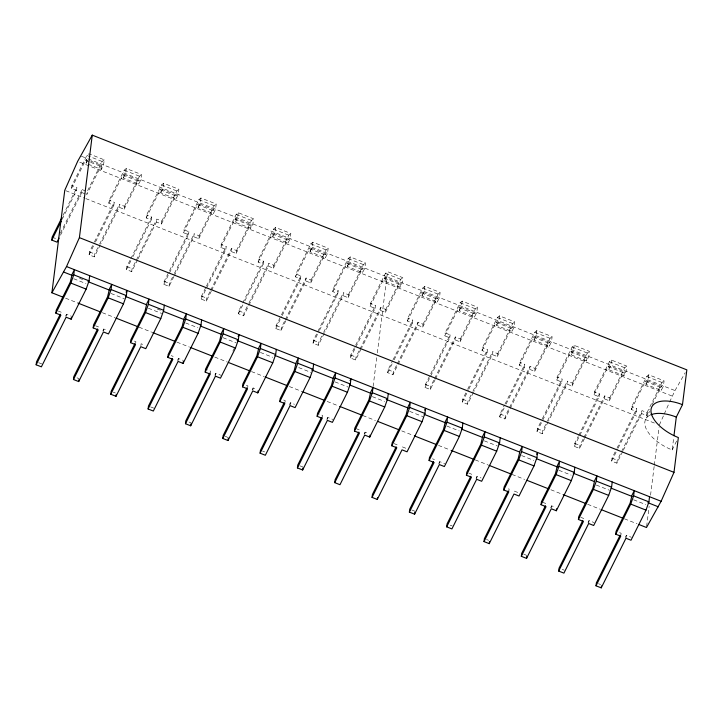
<?xml version="1.0" encoding="UTF-8"?>
<svg xmlns="http://www.w3.org/2000/svg" width="723" height="723" viewBox="0 0 723 723"><rect width="100%" height="100%" fill="white"/><g stroke="black" fill="none" stroke-linecap="round" stroke-linejoin="round"><path stroke-width="0.54" stroke-dasharray="3.62 2.71" d="M62.178 219.241L76.53 190.465L71.505 188.477L71.875 185.549L86.877 155.454L88.938 153.782L104.22 159.819L103.57 164.98L101.374 169.399L86.091 163.362L86.579 159.485L89.634 160.687M76.53 190.465L76.9 187.537L71.875 185.549M66.245 316.249L66.489 314.297L71.514 316.276M60.488 235.201L81.762 192.526L82.133 189.598L86.145 191.188M100.28 244.97L94.342 256.882L89.11 254.812L89.48 251.884L93.927 242.955M101.374 169.399L101.862 165.513L90.655 161.093M94.342 256.882L94.704 253.954L99.159 245.025M95.544 241.916L113.845 205.196L108.821 203.208L109.191 200.28L124.193 170.185L126.254 168.513L141.536 174.55L140.886 179.711L138.689 184.13L123.407 178.093L123.895 174.216L139.178 180.244L138.689 184.13M113.845 205.196L114.216 202.268L109.191 200.28M103.561 330.98L103.805 329.028L107.826 330.61M119.078 207.257L119.449 204.329L124.473 206.317L124.103 209.245L119.078 207.257L100.768 243.976M126.254 168.513L125.612 173.683L123.407 178.093M137.641 259.72L131.703 271.631L126.48 269.571L126.841 266.642L130.303 259.693M131.703 271.631L132.074 268.703L156.81 219.087L161.835 221.066L161.473 223.994L156.448 222.006L156.81 219.087M132.905 256.665L151.215 219.946L146.191 217.966L146.561 215.038L161.563 184.943L163.624 183.262L178.906 189.299L178.256 194.46L176.06 198.879L160.777 192.851L161.265 188.965L176.539 195.002L176.06 198.879M135.644 343.642L135.888 341.699L133.882 340.904M151.215 219.946L151.586 217.017L146.561 215.038M140.877 345.711L141.121 343.759L145.142 345.35M163.624 183.262L162.973 188.432L160.777 192.851M173.972 276.439L169.028 286.362L163.796 284.302L164.157 281.374L188.902 231.749L183.877 229.769L198.879 199.675L200.94 198.003L216.222 204.031L215.571 209.191L213.375 213.61L198.093 207.582L198.581 203.696L213.863 209.733L213.375 213.61M169.028 286.362L169.39 283.434L173.845 274.505M163.796 284.302L188.531 234.677L183.506 232.698L183.877 229.769M188.531 234.677L188.902 231.749M178.192 360.443L178.436 358.491L183.461 360.479M193.764 236.746L194.135 233.818L199.159 235.797L198.789 238.726L193.764 236.746L174.469 275.445M200.94 198.003L200.298 203.163L198.093 207.582M211.288 291.17L206.344 301.093L201.111 299.033L201.482 296.105L205.928 287.176M206.344 301.093L206.706 298.165L210.176 291.224M206.552 288.116L225.847 249.408L220.822 247.429L221.193 244.501L236.195 214.406L238.265 212.734L253.538 218.762L252.896 223.931L250.691 228.341L235.409 222.313L235.897 218.427L251.179 224.464L250.691 228.341M210.212 374.107L210.574 371.179L205.549 369.191M225.847 249.408L226.218 246.48L221.193 244.501M215.436 376.168L215.806 373.24L220.831 375.228M231.08 251.477L231.45 248.549L236.475 250.529L236.105 253.457L231.08 251.477L211.785 290.176M238.265 212.734L237.614 217.894L235.409 222.313M268.396 266.209L273.421 268.188L273.791 265.26L268.766 263.28L268.396 266.209L243.66 315.824L238.427 313.764L238.798 310.836L242.259 303.886M243.66 315.824L244.022 312.896L248.477 303.967M244.862 300.858L263.172 264.139L258.147 262.16L258.509 259.232L273.52 229.137L275.58 227.465L290.854 233.493L290.212 238.662L288.007 243.073L272.725 237.045L273.213 233.158L288.495 239.196L288.007 243.073M247.646 387.862L247.899 385.91L243.877 384.32M263.172 264.139L263.534 261.211L258.509 259.232M252.878 389.923L253.122 387.971L257.144 389.561M275.58 227.465L274.93 232.625L272.725 237.045M285.928 320.632L280.976 330.556L275.743 328.495L276.114 325.567L300.849 275.942L295.824 273.963L310.836 243.868L312.896 242.196L328.179 248.224L327.528 253.393L325.323 257.804L310.05 251.776L310.529 247.89L325.811 253.927L325.323 257.804M280.976 330.556L281.346 327.627L284.808 320.687M282.178 315.589L300.488 278.87L295.463 276.891L295.824 273.963M284.97 402.594L285.214 400.641L281.193 399.051M300.488 278.87L300.849 275.942M290.077 405.63L290.438 402.711L294.46 404.293M305.721 280.94L306.082 278.012L311.107 279.991L310.745 282.919L305.721 280.94L286.416 319.647M312.896 242.196L312.246 247.356L310.05 251.776M324.229 333.384L318.292 345.296L313.059 343.226L313.43 340.298L317.388 332.363M318.292 345.296L318.662 342.368L323.118 333.43M319.494 330.33L337.804 293.601L332.779 291.622L333.149 288.694L348.152 258.599L350.212 256.927L365.495 262.955L364.844 268.125L362.639 272.535L347.365 266.507L347.853 262.63L363.127 268.658L362.639 272.535M322.16 418.301L322.53 415.373L317.505 413.393M337.804 293.601L338.174 290.673L333.149 288.694M327.519 419.394L327.763 417.442L332.788 419.421M343.036 295.671L343.398 292.743L348.423 294.722L348.061 297.65L343.036 295.671L324.726 332.39M350.212 256.927L349.561 262.088L347.365 266.507M361.057 349.11L355.608 360.027L350.384 357.957L350.745 355.029L355.201 346.1M355.608 360.027L355.978 357.099L359.439 350.149M355.824 347.04L375.12 308.341L370.095 306.353L370.465 303.425L385.467 273.33L387.528 271.658L402.81 277.686L402.16 282.856L399.964 287.275L384.681 281.238L385.169 277.361L400.443 283.389L399.964 287.275M375.12 308.341L375.49 305.413L370.465 303.425M364.835 434.125L365.079 432.173L369.101 433.755M380.352 310.402L380.723 307.474L385.739 309.462L385.377 312.39L380.352 310.402L361.545 348.115M373.131 386.416L376.782 357.343M377.343 352.869L387.528 271.658M417.668 325.133L422.693 327.121L423.063 324.193L418.039 322.205L417.668 325.133L392.932 374.758L387.7 372.688L388.061 369.76L392.517 360.831M392.932 374.758L393.294 371.83L396.755 364.88M394.134 359.792L412.435 323.073L407.411 321.084L407.781 318.156L422.783 288.061L424.844 286.389L440.126 292.426L439.476 297.587L437.279 302.006L421.997 295.969L422.485 292.092L437.767 298.12L437.279 302.006M412.435 323.073L412.806 320.144L407.781 318.156M424.844 286.389L424.202 291.559L421.997 295.969M435.192 379.566L430.248 389.489L425.016 387.42L425.386 384.491L450.122 334.876L445.097 332.887L460.099 302.792L462.169 301.12L477.442 307.158L476.8 312.318L474.595 316.737L459.313 310.7L459.801 306.823L475.083 312.851L474.595 316.737M430.248 389.489L430.61 386.561L434.08 379.611M425.016 387.42L449.751 337.804L444.735 335.815L445.097 332.887M449.751 337.804L450.122 334.876M439.467 463.588L439.711 461.636L444.735 463.615M454.984 339.864L455.354 336.936L460.379 338.924L460.009 341.852L454.984 339.864L435.689 378.572M462.169 301.12L461.518 306.29L459.313 310.7M473.502 392.309L467.564 404.22L462.331 402.151L462.702 399.223L467.157 390.293M467.564 404.22L467.935 401.292L472.381 392.363M468.766 389.254L487.076 352.535L482.051 350.547L482.413 347.618L497.424 317.524L499.485 315.852L514.758 321.889L514.116 327.049L511.911 331.468L496.629 325.431L497.117 321.554L512.399 327.582L511.911 331.468M487.076 352.535L487.438 349.607L482.413 347.618M476.665 479.295L477.026 476.367L481.048 477.957M492.3 354.595L492.67 351.667L497.695 353.655L497.325 356.584L492.3 354.595L473.999 391.315M499.485 315.852L498.834 321.021L496.629 325.431M529.67 369.354L534.695 371.333L535.065 368.405L530.04 366.425L529.67 369.354L504.934 418.969L499.701 416.909L500.063 413.981L504.518 405.043M504.934 418.969L505.296 416.041L530.04 366.425M506.136 404.003L524.437 367.284L519.412 365.305L519.783 362.377L534.785 332.282L536.846 330.61L552.128 336.638L551.477 341.798L549.281 346.218L533.999 340.19L534.487 336.303L549.769 342.341L549.281 346.218M508.748 491.965L509.119 489.037L506.1 487.844M524.437 367.284L524.808 364.356L519.783 362.377M536.846 330.61L536.204 335.77L533.999 340.19M548.188 421.798L542.25 433.701L537.017 431.64L537.388 428.712L541.834 419.783M542.25 433.701L542.611 430.772L547.067 421.843M537.017 431.64L561.762 382.015L556.737 380.036L557.099 377.108L572.101 347.013L574.17 345.341L589.444 351.369L588.802 356.538L586.597 360.949L571.315 354.921L571.803 351.035L587.085 357.072L586.597 360.949M561.762 382.015L562.123 379.087L557.099 377.108M551.423 507.781L551.667 505.829L555.68 507.419M566.986 384.085L567.356 381.157L572.381 383.136L572.01 386.064L566.986 384.085L548.676 420.804M574.17 345.341L573.52 350.501L571.315 354.921M584.509 438.509L579.566 448.432L574.333 446.371L574.704 443.443L578.165 436.493M579.566 448.432L579.936 445.504L583.398 438.563M579.774 435.454L599.078 396.746L594.053 394.767L594.414 391.839L609.426 361.744L611.486 360.072L626.76 366.1L626.118 371.27L623.913 375.68L608.63 369.652L609.118 365.766L624.401 371.803L623.913 375.68M599.078 396.746L599.439 393.818L594.414 391.839M588.667 523.506L589.028 520.578L594.053 522.566M604.301 398.816L604.672 395.888L609.697 397.867L609.326 400.795L604.301 398.816L585.006 437.514M611.486 360.072L610.836 365.232L608.63 369.652M622.819 451.26L616.882 463.163L611.649 461.102L612.02 458.174L616.475 449.245M616.882 463.163L617.252 460.235L641.988 410.619L647.013 412.598L646.651 415.526L641.626 413.547L641.988 410.619M618.084 448.197L636.394 411.477L631.369 409.498L631.739 406.57L646.742 376.475L648.802 374.803L664.085 380.831L663.434 386.001L661.229 390.411L645.955 384.383L646.434 380.497L661.717 386.534L661.229 390.411M620.876 535.201L621.12 533.249L617.099 531.658M636.394 411.477L636.764 408.549L631.739 406.57M625.982 538.237L626.344 535.318L631.369 537.297M648.802 374.803L648.151 379.964L645.955 384.383M646.633 526.398L649.146 506.344M650.546 495.201L654.179 466.236M654.324 465.124L659.069 427.248M649.823 415.246A31.948 15.879 26.5 0 0 672.173 449.959L673.682 437.903M659.349 425.016L663.795 415.047M664.238 414.044L669.127 403.073M669.57 402.078L674.993 390.565L685.232 372.688M71.505 188.477L85.549 160.316L86.579 159.485M86.091 163.362L87.854 159.828M63.046 215.318L76.9 187.537M60.361 233.267L82.133 189.598M104.22 159.819L102.16 161.491L87.158 191.586L86.787 194.514L100.831 166.353L101.862 165.513M108.821 203.208L122.865 175.047L123.895 174.216M94.424 241.961L114.216 202.268M89.11 254.812L95.047 242.91M99.657 244.031L119.449 204.329M65.495 316.276L66.489 314.297M124.473 206.317L139.476 176.222L141.536 174.55M124.103 209.245L138.147 181.084L139.178 180.244M146.191 217.966L160.235 189.806L161.265 188.965M130.8 258.698L151.586 217.017M126.48 269.571L130.926 260.632M138.138 258.735L156.448 222.006M102.82 331.017L103.805 329.028M161.835 221.066L176.846 190.971L178.906 189.299M161.473 223.994L175.508 195.834L176.539 195.002M183.506 232.698L197.551 204.537L198.581 203.696M174.342 273.511L194.135 233.818M199.159 235.797L214.162 205.703L216.222 204.031M198.789 238.726L212.833 210.565L213.863 209.733M220.822 247.429L234.867 219.268L235.897 218.427M206.426 286.181L226.218 246.48M201.111 299.033L206.055 289.11M210.664 290.23L231.45 248.549M177.451 360.479L178.436 358.491M236.475 250.529L251.477 220.434L253.538 218.762M236.105 253.457L250.149 225.296L251.179 224.464M258.147 262.16L272.182 233.999L273.213 233.158M242.756 302.892L263.534 261.211M238.427 313.764L242.883 304.835M248.974 302.973L268.766 263.28M214.821 375.228L215.806 373.24M273.791 265.26L288.793 235.165L290.854 233.493M273.421 268.188L287.465 240.027L288.495 239.196M232.869 351.089L234.369 348.07M295.463 276.891L309.498 248.73L310.529 247.89M275.743 328.495L281.681 316.584M285.305 319.693L306.082 278.012M252.137 389.959L253.122 387.971M311.107 279.991L326.109 249.896L328.179 248.224M310.745 282.919L324.781 254.758L325.811 253.927M332.779 291.622L346.823 263.461L347.853 262.63M317.885 331.369L338.174 290.673M313.059 343.226L318.997 331.315M323.606 332.435L343.398 292.743M289.453 404.69L290.438 402.711M348.423 294.722L363.434 264.627L365.495 262.955M348.061 297.65L362.096 269.489L363.127 268.658M370.095 306.353L384.139 278.192L385.169 277.361M384.681 281.238L386.886 276.819M355.698 345.106L375.49 305.413M350.384 357.957L355.327 348.034M359.937 349.155L380.723 307.474M326.769 419.421L327.763 417.442M385.739 309.462L400.75 279.358L402.81 277.686M385.377 312.39L399.412 284.229L400.443 283.389M407.411 321.084L421.455 292.923L422.485 292.092M393.014 359.837L412.806 320.144M387.7 372.688L392.155 363.759M397.252 363.886L418.039 322.205M364.085 434.152L365.079 432.173M423.063 324.193L438.066 294.098L440.126 292.426M422.693 327.121L436.737 298.961L437.767 298.12M444.735 335.815L458.771 307.655L459.801 306.823M434.568 378.617L455.354 336.936M460.379 338.924L475.382 308.829L477.442 307.158M460.009 341.852L474.053 313.692L475.083 312.851M482.051 350.547L496.086 322.386L497.117 321.554M467.645 389.299L487.438 349.607M462.331 402.151L468.269 390.248M472.878 391.369L492.67 351.667M438.725 463.624L439.711 461.636M497.695 353.655L512.697 323.561L514.758 321.889M497.325 356.584L511.369 328.423L512.399 327.582M519.412 365.305L533.457 337.144L534.487 336.303M505.015 404.058L524.808 364.356M499.701 416.909L504.157 407.971M476.041 478.355L477.026 476.367M535.065 368.405L550.067 338.31L552.128 336.638M534.695 371.333L548.739 343.172L549.769 342.341M556.737 380.036L570.772 351.875L571.803 351.035M542.331 418.789L562.123 379.087M547.564 420.849L567.356 381.157M572.381 383.136L587.383 353.041L589.444 351.369M572.01 386.064L586.055 357.903L587.085 357.072M594.053 394.767L608.088 366.606L609.118 365.766M578.662 435.499L599.439 393.818M574.333 446.371L579.286 436.448M583.895 437.569L604.672 395.888M550.673 507.817L551.667 505.829M609.697 397.867L624.699 367.772L626.76 366.1M609.326 400.795L623.371 372.634L624.401 371.803M631.369 409.498L645.404 381.337L646.434 380.497M616.963 448.251L636.764 408.549M611.649 461.102L617.587 449.191M623.316 450.266L641.626 413.547M588.043 522.566L589.028 520.578M647.013 412.598L662.024 382.503L664.085 380.831M646.651 415.526L649.652 409.498M652.164 404.464L660.686 387.365L661.717 386.534M646.389 418.057L649.715 411.369M625.359 537.297L626.344 535.318M672.173 449.959L676.927 440.424M86.877 155.454L102.16 161.491M124.193 170.185L139.476 176.222M161.563 184.943L176.846 190.971M198.879 199.675L214.162 205.703M236.195 214.406L251.477 220.434M273.52 229.137L288.793 235.165M310.836 243.868L326.109 249.896M348.152 258.599L363.434 264.627M385.467 273.33L400.75 279.358M422.783 288.061L438.066 294.098M460.099 302.792L475.382 308.829M497.424 317.524L512.697 323.561M534.785 332.282L550.067 338.31M572.101 347.013L587.383 353.041M609.426 361.744L624.699 367.772M646.742 376.475L662.024 382.503M81.392 156.222L87.311 158.563M88.296 158.952L674.993 390.565M85.549 160.316L89.625 161.925M90.637 162.332L100.831 166.353M122.865 175.047L138.147 181.084M160.235 189.806L175.508 195.834M197.551 204.537L212.833 210.565M234.867 219.268L250.149 225.296M272.182 233.999L287.465 240.027M309.498 248.73L324.781 254.758M346.823 263.461L362.096 269.489M384.139 278.192L399.412 284.229M421.455 292.923L436.737 298.961M458.771 307.655L474.053 313.692M496.086 322.386L511.369 328.423M533.457 337.144L548.739 343.172M570.772 351.875L586.055 357.903M608.088 366.606L623.371 372.634M645.404 381.337L660.686 387.365M79.756 162.196L672.236 396.096M81.762 192.526L84.781 193.719M65.811 190.709L84.727 198.174M85.775 198.581L655.146 423.362M52.155 237.153L57.388 239.223M89.48 251.884L94.704 253.954M126.841 266.642L132.074 268.703M164.157 281.374L169.39 283.434M201.482 296.105L206.706 298.165M238.798 310.836L244.022 312.896M276.114 325.567L281.346 327.627M313.43 340.298L318.662 342.368M350.745 355.029L355.978 357.099M388.061 369.76L393.294 371.83M425.386 384.491L430.61 386.561M462.702 399.223L467.935 401.292M500.063 413.981L505.296 416.041M537.388 428.712L542.611 430.772M574.704 443.443L579.936 445.504M612.02 458.174L617.252 460.235M79.521 278.301L82.675 279.548M157.262 308.992L160.407 310.239M73.755 278.762L85.974 283.588M111.071 293.493L124.311 298.726M148.387 308.233L161.627 313.457M185.703 322.964L197.93 327.79M223.073 337.713L236.313 342.937M260.388 352.444L272.616 357.27M298.726 367.582L310.953 372.408M335.029 381.907L348.269 387.139M372.345 396.638L384.564 401.464M409.661 411.369L422.901 416.602M446.977 426.1L459.204 430.926M484.293 440.84L497.541 446.064M521.608 455.571L533.836 460.397M558.933 470.302L571.152 475.128M596.294 485.052L609.543 490.275M633.61 499.783L645.838 504.609M65.567 298.174L78.174 303.154M102.332 312.688L114.939 317.668M139.096 327.203L151.703 332.182M176.918 342.133L189.525 347.112M214.74 357.063L227.347 362.042M251.505 371.577L264.112 376.556M289.327 386.507L301.925 391.486M327.139 401.437L338.698 406.001M362.856 415.535L375.463 420.515M401.726 430.881L413.285 435.445M438.49 445.395L450.049 449.959M475.264 459.909L487.871 464.889M512.029 474.424L524.636 479.403M550.899 489.769L563.506 494.749M587.663 504.283L600.271 509.263M624.437 518.798L637.044 523.777M58.247 311.044L61.256 312.228M95.563 325.775L98.572 326.959M171.197 355.635L173.213 356.43M355.824 428.522L359.846 430.104M394.152 443.651L397.162 444.835M402.395 446.904L407.42 448.884M432.471 458.78L434.478 459.566M468.784 473.113L471.803 474.297M514.342 491.098L518.364 492.688M542.413 502.178L546.434 503.768M580.786 517.325L583.804 518.518M38.608 362.675L41.744 363.913M76.972 377.822L79.069 378.653M113.24 392.146L115.337 392.969M150.565 406.877L153.701 408.115M188.974 422.042L191.071 422.865M225.251 436.358L228.387 437.596M262.566 451.089L264.654 451.911M299.882 465.82L303.018 467.058M411.83 510.013L414.975 511.251M450.194 525.16L452.291 525.992M486.471 539.485L488.558 540.307M523.786 554.216L526.922 555.454M562.196 569.381L564.292 570.203M598.472 583.696L600.56 584.518"/><path stroke-width="1.08" d="M89.688 275.698L89.037 280.858L86.154 289.11L71.143 319.204L66.118 317.225L41.383 366.841L36.15 364.781L36.521 361.852L60.271 314.216M58.997 238.174L57.018 242.151L51.794 240.081L52.155 237.153L62.051 217.307M63.461 297.343L51.911 292.779L64.763 190.294L77.65 161.365L92.264 135.138L686.85 369.86L682.485 404.663L676.303 417.063L673.963 435.707M55.87 313.176L56.231 310.248L70.276 282.087L72.201 274.08L74.406 269.661L73.755 274.83L70.872 283.082L55.87 313.176L60.895 315.156L36.15 364.781M51.911 292.779L66.525 266.552L79.403 237.632L92.264 135.138M71.143 319.204L71.387 317.252M126.118 292.191L127.004 290.429L126.353 295.59L123.47 303.841L108.459 333.936L103.434 331.956L78.699 381.572L73.466 379.512L73.836 376.584L97.587 328.947M78.699 381.572L78.943 379.629M93.186 327.908L93.547 324.979L107.591 296.819L109.516 288.811L111.722 284.392L111.071 289.562L108.188 297.813L93.186 327.908L98.211 329.887L73.466 379.512M164.32 305.16L163.669 310.321L160.786 318.572L145.784 348.667L140.759 346.688L116.014 396.312L110.782 394.243L111.152 391.315L134.903 343.678M116.014 396.312L116.258 394.36M130.502 342.639L130.872 339.711L144.907 311.55L146.841 303.543L149.037 299.123L148.396 304.293L145.504 312.544L130.502 342.639L135.526 344.618L110.782 394.243M201.636 319.891L200.985 325.052L198.102 333.303L183.1 363.407L178.075 361.419L153.33 411.044L148.107 408.974L148.468 406.046L172.219 358.409M167.817 357.37L168.188 354.442L182.223 326.281L184.157 318.274L186.353 313.854L185.712 319.024L182.82 327.275L167.817 357.37L172.842 359.358L148.107 408.974M183.1 363.407L183.344 361.455M238.12 336.412L239.006 334.641L238.355 339.81L235.472 348.061L220.461 378.156L215.436 376.168L190.7 425.793L185.468 423.723L185.838 420.795L209.589 373.167M190.7 425.793L190.944 423.841M205.187 372.119L205.549 369.191L219.593 341.03L221.527 333.023L223.723 328.613L223.073 333.773L220.19 342.024L205.187 372.119L210.212 374.107L185.468 423.723M276.322 349.372L275.671 354.541L272.788 362.792L257.786 392.887L252.761 390.899L228.016 440.524L222.783 438.463L223.154 435.535L246.905 387.899M228.016 440.524L228.26 438.572M242.503 386.85L242.874 383.922L256.909 355.77L258.843 347.763L261.039 343.344L260.397 348.504L257.505 356.755L242.503 386.85L247.528 388.838L222.783 438.463M257.786 392.887L258.03 390.935M313.637 364.103L312.987 369.272L310.104 377.523L295.101 407.618L290.077 405.63L265.332 455.255L260.108 453.194L260.47 450.266L284.22 402.63M279.819 401.59L280.19 398.662L294.225 370.501L296.159 362.494L298.355 358.075L297.713 363.235L294.821 371.486L279.819 401.59L284.844 403.57L260.108 453.194M350.077 380.605L350.953 378.834L350.312 384.003L347.42 392.255L332.417 422.349L327.392 420.37L302.648 469.986L297.424 467.926L297.786 464.997L321.536 417.361M302.648 469.986L302.901 468.034M317.135 416.321L317.505 413.393L331.541 385.232L333.475 377.225L335.68 372.806L335.029 377.975L332.146 386.227L317.135 416.321L322.16 418.301L297.424 467.926M388.278 393.574L387.627 398.735L384.735 406.986L369.733 437.081L364.708 435.101L339.973 484.717L334.74 482.657L335.111 479.729L358.861 432.092M354.451 431.053L354.821 428.124L368.866 399.964L370.791 391.956L372.996 387.537L372.345 392.706L369.462 400.958L354.451 431.053L359.476 433.032L334.74 482.657M369.733 437.081L369.977 435.129M424.708 410.068L425.594 408.305L424.943 413.466L422.06 421.717L407.049 451.812L402.024 449.833L377.289 499.448L372.056 497.388L372.426 494.46L396.177 446.823M377.289 499.448L377.533 497.496M391.776 445.784L392.137 442.856L406.181 414.695L408.106 406.688L410.312 402.268L409.661 407.438L406.778 415.689L391.776 445.784L396.8 447.763L372.056 497.388M462.91 423.036L462.259 428.197L459.376 436.448L444.365 466.543L439.34 464.564L414.604 514.18L409.372 512.119L409.742 509.191L433.493 461.554M414.604 514.18L414.848 512.227M429.091 460.515L429.453 457.587L443.497 429.426L445.431 421.419L447.627 416.999L446.977 422.169L444.094 430.42L429.091 460.515L434.116 462.494L409.372 512.119M500.226 437.767L499.575 442.928L496.692 451.179L481.69 481.274L476.665 479.295L451.92 528.92L446.687 526.85L447.058 523.922L470.809 476.285M466.407 475.246L466.778 472.318L480.813 444.157L482.747 436.15L484.943 431.73L484.302 436.9L481.41 445.151L466.407 475.246L471.432 477.225L446.687 526.85M536.665 454.261L537.541 452.499L536.9 457.659L534.008 465.91L519.006 496.014L513.981 494.026L489.236 543.651L484.012 541.581L484.374 538.653L508.124 491.016M489.236 543.651L489.48 541.699M503.723 489.977L504.094 487.049L518.129 458.888L520.063 450.881L522.268 446.462L521.617 451.631L518.725 459.882L503.723 489.977L508.748 491.965L484.012 541.581M574.857 467.23L574.216 472.39L571.324 480.65L556.321 510.745L551.297 508.757L526.552 558.382L521.328 556.312L521.69 553.384L545.44 505.748M526.552 558.382L526.805 556.43M541.039 504.708L541.41 501.78L555.445 473.619L557.379 465.612L559.584 461.202L558.933 466.362L556.05 474.613L541.039 504.708L546.064 506.696L521.328 556.312M556.321 510.745L556.565 508.793M612.227 481.979L611.577 487.148L608.694 495.4L593.691 525.494L588.667 523.506L563.922 573.131L558.689 571.071L559.06 568.142L582.81 520.506M578.409 519.457L578.78 516.529L592.815 488.377L594.749 480.361L596.945 475.951L596.303 481.111L593.411 489.363L578.409 519.457L583.434 521.446L558.689 571.071M649.543 496.71L648.902 501.879L646.01 510.131L631.007 540.226L625.982 538.237L601.238 587.862L596.014 585.802L596.376 582.874L620.126 535.237M601.238 587.862L601.482 585.91M615.725 534.198L616.095 531.269L630.131 503.109L632.065 495.101L634.27 490.682L633.619 495.842L630.727 504.094L615.725 534.198L620.75 536.177L596.014 585.802M639.141 524.609L646.498 527.51L661.111 501.274L673.99 472.354L678.355 437.56A31.948 15.879 26.5 0 1 651.034 409.507A31.948 15.879 26.5 0 1 682.485 404.663M51.794 240.081L61.193 221.229M79.403 237.632L673.99 472.354M66.525 266.552L661.111 501.274M73.755 274.83L89.037 280.858M111.071 289.562L126.353 295.59M148.396 304.293L163.669 310.321M185.712 319.024L200.985 325.052M223.073 333.773L238.355 339.81M260.397 348.504L275.671 354.541M297.713 363.235L312.987 369.272M335.029 377.975L350.312 384.003M372.345 392.706L387.627 398.735M409.661 407.438L424.943 413.466M446.977 422.169L462.259 428.197M484.302 436.9L499.575 442.928M521.617 451.631L536.9 457.659M558.933 466.362L574.216 472.39M596.303 481.111L611.577 487.148M633.619 495.842L648.902 501.879M63.76 272.083L72.164 275.4M87.926 281.618L109.986 290.33M125.739 296.547L146.751 304.844M163.561 311.477L184.573 319.774M200.325 325.992L221.337 334.288M237.099 340.515L259.159 349.218M274.912 355.445L295.924 363.732M311.685 369.959L333.746 378.662M349.498 384.889L371.559 393.592M386.272 399.403L408.332 408.106M424.085 414.333L446.145 423.036M461.907 429.263L482.919 437.551M498.671 443.777L519.683 452.065M536.493 458.707L557.496 466.995M573.258 473.222L594.27 481.509M611.08 488.152L632.083 496.439M647.844 502.666L658.346 506.814M70.872 283.082L86.154 289.11M108.188 297.813L123.47 303.841M145.504 312.544L160.786 318.572M182.82 327.275L198.102 333.303M220.19 342.024L235.472 348.061M257.505 356.755L272.788 362.792M294.821 371.486L310.104 377.523M332.146 386.227L347.42 392.255M369.462 400.958L384.735 406.986M406.778 415.689L422.06 421.717M444.094 430.42L459.376 436.448M481.41 445.151L496.692 451.179M518.725 459.882L534.008 465.91M556.05 474.613L571.324 480.65M593.411 489.363L608.694 495.4M630.727 504.094L646.01 510.131M78.174 303.154L100.235 311.857M115.987 318.084L138.048 326.787M152.761 332.598L174.821 341.301M190.574 347.528L212.634 356.231M228.396 362.458L249.408 370.745M265.16 376.972L287.221 385.675M302.982 391.902L323.985 400.19M339.747 406.416L361.807 415.119M377.569 421.346L398.572 429.634M414.333 435.861L436.394 444.564M451.098 450.375L474.216 459.494M488.92 465.305L510.98 474.008M526.742 480.235L548.802 488.938M563.506 494.749L585.567 503.452M601.319 509.679L623.38 518.382M650.709 414.83A31.948 15.879 26.5 0 1 676.303 417.063"/></g></svg>
